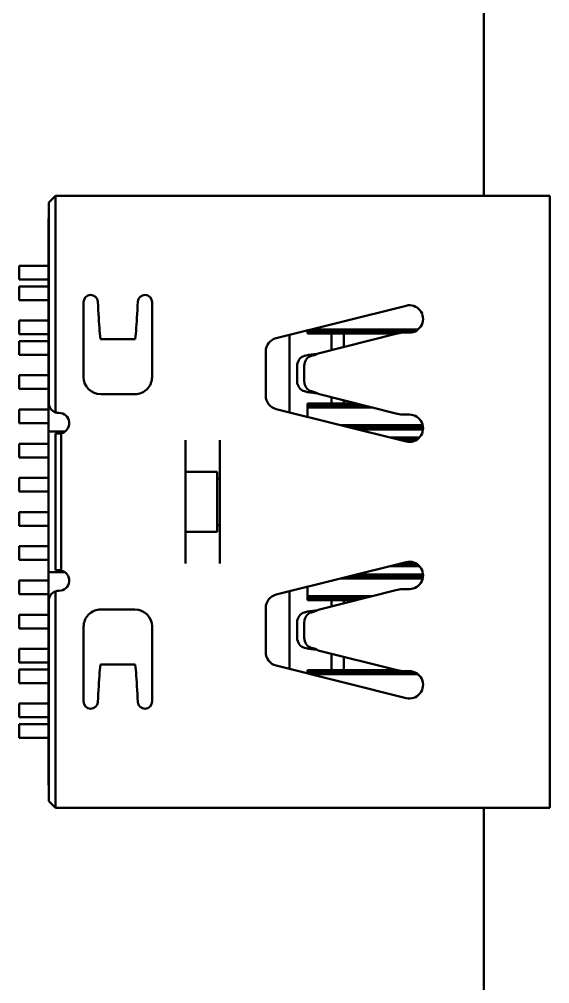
# Model space of a CAD drawing. Header units: inches. Extents: x 5.31 to 11.69, y 3.53 to 7.47.
# Drawn here: x 11.339 to 11.644, y 6.293 to 6.848 of the extents above; entities that cross this region are included whole.
import ezdxf

# ---------------------------------------------------------------- set-up
doc = ezdxf.new("R2010")
doc.units = ezdxf.units.IN
doc.header["$MEASUREMENT"] = 0
doc.layers.add('Visible (ANSI)', color=7, linetype='Continuous', lineweight=50)

msp = doc.modelspace()

# ---------------------------------------------------------------- linework, layer by layer
at = {"layer": 'Visible (ANSI)'}
for p, q in [((11.60615016697582, 7.271655000000013), (11.60615016697582, 6.746657102072857)), ((11.35970094703019, 6.746657102515208), (11.3557639391491, 6.742720094648258)), ((11.64395291553413, 6.746657102005007), (11.35970094703019, 6.746657102515208)), ((11.35970094676519, 6.697444504089933), (11.35970094703019, 6.746657102515208)), ((11.64395291526913, 6.697444503579734), (11.64395291553413, 6.746657102005005)), ((11.35576393890531, 6.697444504096999), (11.3557639391491, 6.742720094648486)), ((11.3555468488857, 6.697641354446681), (11.35554684906171, 6.733498398031524)), ((11.35576393903424, 6.733498398031134), (11.3555468490388, 6.733498398031524)), ((11.33883480548621, 6.698428756095969), (11.33883480550035, 6.706302771844)), ((11.35554684863224, 6.706302771814003), (11.33883480550035, 6.706302771844)), ((11.3555468486181, 6.698428756065972), (11.33883480548621, 6.698428756095969)), ((11.35554684853655, 6.697641354446682), (11.35554684812326, 6.629924778559182)), ((11.35576393877988, 6.627562614333299), (11.35576393890531, 6.697444504096999)), ((11.35970094662977, 6.62199484439563), (11.35970094676519, 6.697444504089933)), ((11.64395291526913, 6.697444503579734), (11.64395291481334, 6.443507495705825)), ((11.33883480546502, 6.686617732473921), (11.33883480547915, 6.694491748221953)), ((11.35554684863139, 6.694491748191956), (11.33883480547915, 6.694491748221953)), ((11.35554684861615, 6.686617732443925), (11.33883480546502, 6.686617732473921)), ((11.37584267902717, 6.685469722254779), (11.37584267894973, 6.642326393824819)), ((11.38404476677531, 6.685633618257106), (11.38403118325168, 6.685796339680647)), ((11.40702405676483, 6.68579407120628), (11.40701066937735, 6.685633620317718)), ((11.41521275768988, 6.642326393754161), (11.41521275776733, 6.685469722184173)), ((11.56135930328916, 6.68339058892832), (11.48653137485571, 6.664683606962678)), ((11.33883480542968, 6.666932695065592), (11.33883480544382, 6.674806710898995)), ((11.35554684859501, 6.674806710868998), (11.33883480544382, 6.674806710898995)), ((11.38506387144111, 6.668930170621633), (11.38564043290255, 6.664037884471402)), ((11.4054150038998, 6.664037884435909), (11.40599156534431, 6.668930170590448)), ((11.50465801830202, 6.66921526777907), (11.50465801829863, 6.667326393593608)), ((11.517873135576, 6.668507495932093), (11.50465801830499, 6.668507495955813)), ((11.50465801829863, 6.667326393593608), (11.51836236418661, 6.66732639356901)), ((11.54058621960444, 6.66968859825353), (11.50655134045866, 6.66968859831462)), ((11.51074629018879, 6.655950768142043), (11.55539738184727, 6.667269661927342)), ((11.517873135576, 6.668507495932093), (11.52544897839339, 6.668507495918495)), ((11.517873135576, 6.668507495932093), (11.51836236418661, 6.66732639356901)), ((11.51836236418661, 6.66732639356901), (11.52544897838527, 6.66732639355629)), ((11.51836236418661, 6.66732639356901), (11.51836236416966, 6.657881415954862)), ((11.52544897839446, 6.668507495918495), (11.56625212400026, 6.668507495845258)), ((11.52544897839339, 6.668507495918495), (11.52544897838527, 6.66732639355629)), ((11.52544897838527, 6.66732639355629), (11.52544897837155, 6.659677847586636)), ((11.5254489783881, 6.66732639355629), (11.55573806204019, 6.667326393501926)), ((11.54206434053438, 6.669688598250877), (11.54058621960444, 6.66968859825353)), ((11.56823316346689, 6.669688598203907), (11.54206434053438, 6.669688598250877)), ((11.54214412936235, 6.669688598250735), (11.54214412936023, 6.66850749588853)), ((11.55930722755987, 6.667916978716379), (11.56326425845151, 6.66791695620734)), ((11.55930724611876, 6.669688598219928), (11.55930724611665, 6.668507495857723)), ((11.35554684856975, 6.666932694969141), (11.33883480542968, 6.666932695065592)), ((11.33883480540848, 6.655121669481796), (11.33883480542261, 6.662995685229827)), ((11.35554684857485, 6.66299568519983), (11.33883480542261, 6.662995685229827)), ((11.38564043290255, 6.664037884471402), (11.4054150038998, 6.664037884435909)), ((11.49434661615317, 6.666637417261522), (11.49434661607296, 6.621952377836705)), ((11.48056708842497, 6.657044689649408), (11.4805670883792, 6.631545105498307)), ((11.35554684855776, 6.6551216694518), (11.33883480540848, 6.655121669481796)), ((11.50287971251454, 6.654473892851178), (11.50469824109068, 6.654957826662976)), ((11.50745727015502, 6.654957835261395), (11.50469824109068, 6.654957826662976)), ((11.50874555683448, 6.654957835259088), (11.5069269860256, 6.654473892843906)), ((11.50874555683448, 6.654957835259088), (11.50745727015502, 6.654957835261395)), ((11.49867732467388, 6.639845090216981), (11.49867732391821, 6.648744704865642)), ((11.50272459664175, 6.639845090209716), (11.50272459665777, 6.648744704858418)), ((11.33883480537315, 6.635436635950189), (11.33883480538728, 6.643310645878245)), ((11.35554684851934, 6.643310645848248), (11.33883480538728, 6.643310645878245)), ((11.35554684850504, 6.635436637075716), (11.33883480537315, 6.635436635950189)), ((11.50287971359778, 6.634115902216436), (11.50469824103385, 6.633631968401612)), ((11.50874555679623, 6.633631959787457), (11.50692698598906, 6.634115902209178)), ((11.35554684812745, 6.611027181262822), (11.35554684816136, 6.629924780273386)), ((11.35576393878412, 6.629924773263246), (11.35554684812326, 6.629924778559182)), ((11.3856851986171, 6.632483874122113), (11.40537023798718, 6.632483874086781)), ((11.50745727011677, 6.633631959789776), (11.50469824103385, 6.633631968401612)), ((11.50874555679623, 6.633631959787457), (11.50745727011677, 6.633631959789776)), ((11.555397381694, 6.621320132981297), (11.51074629014695, 6.632639026897334)), ((11.51836236412089, 6.630708379059155), (11.51836236411453, 6.62716891325405)), ((11.52544897831632, 6.628911947403783), (11.5254489783132, 6.627168913241329)), ((11.33883480533782, 6.615751590741638), (11.33883480535195, 6.623625606489669)), ((11.35554684850315, 6.623625606459673), (11.33883480535195, 6.623625606489669)), ((11.48653137478252, 6.623906188163621), (11.5613593031488, 6.605199205929344)), ((11.51836236411453, 6.62716891325405), (11.50465801822655, 6.627168913278647)), ((11.50465801822655, 6.627168913278647), (11.50465801821256, 6.619374527282139)), ((11.51787313549968, 6.625987810892723), (11.50465801822867, 6.625987810916444)), ((11.50465801824279, 6.62480670648727), (11.54058621952388, 6.624806706422783)), ((11.51355229304715, 6.625930930537408), (11.51359020914048, 6.62593093053734)), ((11.51355229304715, 6.625930930537408), (11.51355229304513, 6.624806706471305)), ((11.51359020914048, 6.62593093053734), (11.53427011353577, 6.625930930500222)), ((11.51359020913846, 6.624806706471238), (11.51359020914048, 6.62593093053734)), ((11.51836236411453, 6.62716891325405), (11.51787313549968, 6.625987810892723)), ((11.51787313549968, 6.625987810892723), (11.52544897831707, 6.625987810879125)), ((11.5254489783132, 6.627168913241329), (11.51836236411453, 6.62716891325405)), ((11.5254489783132, 6.627168913241329), (11.52544897831707, 6.625987810879125)), ((11.5323249486263, 6.627168913228989), (11.52544897831602, 6.627168913241329)), ((11.53698419452664, 6.62598781085842), (11.52544897831814, 6.625987810879125)), ((11.53427011353374, 6.624806706434119), (11.53427011353577, 6.625930930500222)), ((11.54058621952388, 6.624806706422782), (11.5407511241517, 6.624806706422485)), ((11.5416434485808, 6.624806706420885), (11.5407511241517, 6.624806706422487)), ((11.563264254915, 6.620672850181255), (11.55930721354563, 6.620672826361793)), ((11.35554684849424, 6.615751590711641), (11.33883480533782, 6.615751590741638)), ((11.54058621950551, 6.614570485950342), (11.52387418327316, 6.614570485980337)), ((11.52859858445197, 6.613389385676622), (11.57109751426545, 6.613389385600341)), ((11.53332299389868, 6.612208283305937), (11.571094506827, 6.612208283238142)), ((11.53427011351325, 6.613389385666443), (11.53427011351537, 6.614570485961679)), ((11.54058621950551, 6.61457048595034), (11.54075112413333, 6.614570485950044)), ((11.57092043425214, 6.614570485895894), (11.54075112413333, 6.614570485950046)), ((11.55732206023302, 6.614570485920302), (11.5573220602309, 6.613389385625066)), ((11.35554684808977, 6.611027181262822), (11.36521275767611, 6.611027181245472)), ((11.35554684832587, 6.529924819058098), (11.35554684847144, 6.611027181262822)), ((11.35970094647794, 6.531105921412846), (11.35970094661927, 6.609846078893162)), ((11.35970094661927, 6.609846078893162), (11.36166945054921, 6.609846078889628)), ((11.36285055276563, 6.530986605838965), (11.36285055290739, 6.609965394455737)), ((11.56902833366566, 6.607483873793031), (11.55222063168546, 6.607483873823199)), ((11.55694504113216, 6.606302771452514), (11.56764918725051, 6.606302771433302)), ((11.55732206021818, 6.606302771451837), (11.55732206021801, 6.606208516680331)), ((11.55930724600501, 6.606302771448275), (11.55930724600481, 6.606192725730664)), ((11.56748105755255, 6.606192725715994), (11.55930724600481, 6.606192725730664)), ((11.33883480530249, 6.596066551371559), (11.33883480531662, 6.60394056711959)), ((11.35554684846886, 6.603940567089593), (11.33883480531662, 6.60394056711959)), ((11.4345040962072, 6.605909070884881), (11.43450409608, 6.535042929152598)), ((11.45418913545008, 6.535042929117265), (11.45418913557728, 6.60590907084955)), ((11.56482656871459, 6.605121669076163), (11.56170182293844, 6.605121669081772)), ((11.35554684845362, 6.596066551341563), (11.33883480530249, 6.596066551371559)), ((11.33883480526715, 6.576381512001479), (11.33883480528129, 6.584255527749511)), ((11.35554684843248, 6.584255527719516), (11.33883480528129, 6.584255527749511)), ((11.43450409621696, 6.58772481043796), (11.45261433243743, 6.587724810405458)), ((11.45261433243743, 6.587724810405458), (11.45261433237551, 6.55322718956701)), ((11.45261433244756, 6.583917091638219), (11.45418913559716, 6.583917091635392)), ((11.35554684841664, 6.576381511971485), (11.33883480526715, 6.576381512001479)), ((11.33883480523182, 6.556696472631402), (11.33883480524595, 6.564570488379433)), ((11.3555468483954, 6.564570488349437), (11.33883480524595, 6.564570488379433)), ((11.35554684838598, 6.556696472601405), (11.33883480523182, 6.556696472631402)), ((11.45418913554891, 6.557034908331424), (11.4526143323993, 6.55703490833425)), ((11.43450409615504, 6.553227189599517), (11.45261433237551, 6.55322718956701)), ((11.33883480519649, 6.537011433261323), (11.33883480521062, 6.544885449009354)), ((11.35554684836286, 6.544885448979358), (11.33883480521062, 6.544885449009354)), ((11.35554684834762, 6.537011433231326), (11.33883480519649, 6.537011433261323)), ((11.56135930302415, 6.535752793652759), (11.48653137459072, 6.517045811687088)), ((11.55694504100352, 6.534649228145428), (11.5676491871219, 6.534649228126216)), ((11.55732206008974, 6.534743482916264), (11.55732206008957, 6.534649228144751)), ((11.55930724587639, 6.534649228141187), (11.55930724587745, 6.535239779359407)), ((11.56482656859021, 6.535830330493487), (11.56170182281407, 6.535830330499096)), ((11.36521275753053, 6.529924819040748), (11.35554684790652, 6.529924819058098)), ((11.3555468478726, 6.511027181262823), (11.35554684790652, 6.529924819058098)), ((11.36166945040788, 6.531105921409313), (11.35970094647794, 6.531105921412846)), ((11.57109450667719, 6.528743716309007), (11.53332299374885, 6.528743716376803)), ((11.55222063155258, 6.533468125791703), (11.56902833353281, 6.533468125761535)), ((11.33883480516115, 6.517326393891244), (11.33883480517529, 6.525200409639276)), ((11.35554684832648, 6.525200409609279), (11.33883480517529, 6.525200409639276)), ((11.5238741831147, 6.526381513736283), (11.54058621934721, 6.526381513706287)), ((11.57109751411139, 6.527562613946797), (11.5285985842979, 6.527562614023079)), ((11.53427011335708, 6.526381513717624), (11.5342701133592, 6.527562614012899)), ((11.54058621934721, 6.526381513706287), (11.54075112397514, 6.52638151370599)), ((11.57092043409384, 6.52638151365184), (11.54075112397514, 6.526381513705991)), ((11.55732206007685, 6.527562613971523), (11.55732206007473, 6.526381513676247)), ((11.35554684831758, 6.517326393861248), (11.33883480516115, 6.517326393891244)), ((11.35970094630799, 6.443507496216039), (11.35970094644442, 6.518957155910237)), ((11.49434661588817, 6.518999621985955), (11.49434661580797, 6.474314582561126)), ((11.50465801803702, 6.521577472503506), (11.50465801802303, 6.513783086506995)), ((11.5107462899238, 6.508312972866452), (11.55539738157819, 6.519631866588838)), ((11.55930722726714, 6.520279183438653), (11.56326425818657, 6.520279160931071)), ((11.35576393844741, 6.443507496223063), (11.35576393857508, 6.513389385986842)), ((11.54058621932884, 6.516145293233845), (11.50465801804775, 6.516145293298333)), ((11.5178731353004, 6.514964188845479), (11.50465801802939, 6.5149641888692)), ((11.50465801802303, 6.513783086506995), (11.51836236391102, 6.513783086482396)), ((11.51630237709473, 6.516145293277432), (11.51630237709261, 6.514964188848299)), ((11.51633526020444, 6.516145293277373), (11.51633526020233, 6.514964188848241)), ((11.5254489781178, 6.514964188831881), (11.5178731353004, 6.514964188845479)), ((11.51836236391102, 6.513783086482396), (11.5178731353004, 6.514964188845479)), ((11.51836236391102, 6.513783086482396), (11.52544897810968, 6.513783086469676)), ((11.51836236390466, 6.510243620668716), (11.51836236391102, 6.513783086482396)), ((11.52544897811887, 6.514964188831881), (11.53698419444391, 6.514964188811177)), ((11.5254489781178, 6.514964188831881), (11.52544897810968, 6.513783086469676)), ((11.5254489781125, 6.513783086469676), (11.53232494851862, 6.513783086457335)), ((11.52544897810968, 6.513783086469676), (11.52544897810655, 6.512040052290671)), ((11.53427011333659, 6.514964188816048), (11.53427011333871, 6.516145293245182)), ((11.54058621932884, 6.516145293233845), (11.54075112395677, 6.516145293233549)), ((11.54164344852284, 6.516145293231947), (11.54075112395677, 6.516145293233549)), ((11.3555468478726, 6.511027181262823), (11.35576393857076, 6.511027181262432)), ((11.3555468478726, 6.511027181262823), (11.355546847952, 6.443319101288298)), ((11.40537023776458, 6.508468126055284), (11.38568519839451, 6.508468126090617)), ((11.48056708815997, 6.509406894373818), (11.4805670881142, 6.483907310222716)), ((11.50287971224948, 6.5068360975756), (11.50469823144071, 6.507320029540553)), ((11.50745726989007, 6.507320039985816), (11.50469823144071, 6.507320029540553)), ((11.50874555656951, 6.507320039983508), (11.50692698576061, 6.50683609756832)), ((11.50874555656951, 6.507320039983508), (11.50745726989007, 6.507320039985816)), ((11.33883480512582, 6.497641354479243), (11.33883480513995, 6.505515371442986)), ((11.35554684829219, 6.505515371418709), (11.33883480513996, 6.505515371442986)), ((11.49867732440891, 6.492207294941398), (11.49867732365315, 6.501106909590351)), ((11.5027245963768, 6.492207294934134), (11.50272459639273, 6.501106909582984)), ((11.35554684827509, 6.497641354445611), (11.33883480512582, 6.497641354479243)), ((11.3758426786918, 6.498625606423243), (11.37584267861436, 6.455482277993283)), ((11.41521275735452, 6.455482277922606), (11.41521275743196, 6.498625606352578)), ((11.33883480509049, 6.477956315151086), (11.33883480510462, 6.485830330899117)), ((11.35554684825128, 6.485830330869122), (11.33883480510462, 6.485830330899117)), ((11.50287971375627, 6.486478106940978), (11.50469823138006, 6.485994174973618)), ((11.50745726985179, 6.485994164514186), (11.50469823138006, 6.485994174973618)), ((11.50874555653123, 6.485994164511869), (11.50692698572407, 6.486478106933591)), ((11.50874555653123, 6.485994164511869), (11.50745726985179, 6.485994164514186)), ((11.55539738143838, 6.473682337703266), (11.51074628988196, 6.485001231621743)), ((11.51836236383894, 6.473625606167435), (11.51836236385589, 6.483070583783555)), ((11.52544897805133, 6.481274152128171), (11.5254489780376, 6.473625606154716)), ((11.35554684824023, 6.477956315121089), (11.33883480509049, 6.477956315151086)), ((11.33883480506929, 6.466145289567289), (11.33883480508342, 6.474019305229949)), ((11.35554684823462, 6.474019305199953), (11.33883480508342, 6.474019305229949)), ((11.38506387108743, 6.472021829590165), (11.38564043256704, 6.476914115744724)), ((11.40541500356356, 6.476914115709231), (11.38564043256704, 6.476914115744724)), ((11.40541500356356, 6.476914115709231), (11.40599156499076, 6.472021829549371)), ((11.48653137451753, 6.476268392888042), (11.56135930288381, 6.457561410653765)), ((11.51836236383894, 6.473625606167435), (11.50465801795095, 6.473625606192034)), ((11.50465801795095, 6.473625606192034), (11.50465801794757, 6.47173673200656)), ((11.51836236383894, 6.473625606167435), (11.51787313522408, 6.472444503806109)), ((11.5254489780376, 6.473625606154716), (11.51836236383894, 6.473625606167435)), ((11.52544897804043, 6.473625606154716), (11.55573785674255, 6.47362560610035)), ((11.52544897804148, 6.472444503792512), (11.5254489780376, 6.473625606154716)), ((11.56326426246094, 6.47303505490564), (11.5593072132465, 6.473035031088103)), ((11.51787313522408, 6.472444503806109), (11.50465801795307, 6.472444503829829)), ((11.50655134010245, 6.471263401464226), (11.54058621924828, 6.471263401403137)), ((11.52544897804148, 6.472444503792512), (11.51787313522408, 6.472444503806109)), ((11.52067048649499, 6.472444503801089), (11.52067048649286, 6.471263401438884)), ((11.52070978583316, 6.472444503801018), (11.52070978583104, 6.471263401438813)), ((11.56625212364834, 6.472444503719274), (11.52544897804255, 6.472444503792512)), ((11.54058621924828, 6.471263401403136), (11.54206434017824, 6.471263401400483)), ((11.56823316311074, 6.471263401353514), (11.54206434017824, 6.471263401400484)), ((11.35554684820936, 6.466145289603749), (11.33883480506929, 6.466145289567289)), ((11.33883480503396, 6.446460252158961), (11.33883480504809, 6.454334267906992)), ((11.35554684820033, 6.454334267876996), (11.33883480504809, 6.454334267906992)), ((11.38403156317133, 6.455160189531438), (11.38404477241514, 6.455318430186974)), ((11.40701066687315, 6.455318397533833), (11.40702392745123, 6.455159762405957)), ((11.35554684818509, 6.446460252128964), (11.33883480503396, 6.446460252158961)), ((11.33883480501276, 6.434649228536913), (11.33883480502689, 6.442523244284944)), ((11.35554684817808, 6.442523244254948), (11.33883480502689, 6.442523244284944)), ((11.3555468484765, 6.407453602289396), (11.35554684842922, 6.443319101288187)), ((11.35576393852631, 6.398231905669415), (11.35576393844504, 6.443507496223062)), ((11.35970094639692, 6.394294897790799), (11.35970094630859, 6.443507496216039)), ((11.64395291481334, 6.443507495705825), (11.64395291490167, 6.394294897280595)), ((11.35554684816732, 6.434649228506916), (11.33883480501276, 6.434649228536913)), ((11.35576393844455, 6.407453602289007), (11.35554684812735, 6.407453602289398)), ((11.35576393852743, 6.398231905670374), (11.35970094639652, 6.394294897790008)), ((11.35970094639652, 6.394294897790008), (11.64395291490167, 6.394294897280597)), ((11.60615016697582, 6.394294897348342), (11.60615016697582, 6.069877572626034))]:
    msp.add_line(p, q, dxfattribs=at)
for centre, radius, start, end in [((11.37994344508539, 6.685469722247418), 0.0041007660582283, 4.568327707177403, 180), ((11.41111199170909, 6.685469722191474), 0.004100766058252, 0, 175.4634847343853), ((11.56326419593212, 6.675771018298338), 0.0078540736288072, 270.0004560821575, 104.0362433650886), ((11.488441104173, 6.657044689635275), 0.0078740157480275, 104.0362433651318, 180), ((11.38568519863477, 6.642326393807152), 0.0098425196850395, 180, 269.9999998971638), ((11.40537023800485, 6.64232639377182), 0.0098425196850399, 269.9999998971638, 0), ((11.48844110412723, 6.631545105484172), 0.0078740157480313, 180, 255.9637564292517), ((11.3616694505697, 6.627562614322699), 0.0059055118110225, 180, 250.528779327374), ((11.36166945057677, 6.627562614322696), 0.0059055118110208, 250.5287792626598, 269.9999998971638), ((11.36166945055557, 6.615751590700652), 0.0059055118110235, 281.536958929978, 89.99999989716378), ((11.56326419581913, 6.612818776552511), 0.0078540736288191, 255.9637564292184, 89.99956889327703), ((11.36166945055616, 6.615751590724859), 0.0059055118352304, 269.9999998971909, 281.5369588420194), ((11.56326419566712, 6.528133223022748), 0.0078540736288189, 270.0004560825248, 104.0362433650886), ((11.36166945039731, 6.52520040958386), 0.0059055118254528, 78.46304093256629, 89.99999989708235), ((11.36166945039304, 6.525200409598289), 0.0059055118110235, 269.9999998971638, 78.4630408643445), ((11.36166945036418, 6.513389385976548), 0.005905511810595, 109.4712204674917, 180), ((11.36166945037184, 6.513389385976242), 0.0059055118110244, 89.9999998971502, 109.4712205358158), ((11.488441103908, 6.509406894359686), 0.0078740157480309, 104.0362433650405, 180), ((11.38568519837684, 6.498625606405576), 0.0098425196850394, 89.99999989716378, 180), ((11.40537023774692, 6.498625606370244), 0.0098425196850399, 0, 89.99999989716378), ((11.48844110386223, 6.483907310208581), 0.0078740157480271, 180, 255.963756429232), ((11.56326419555413, 6.465180981276921), 0.0078540736288072, 255.9637564292184, 89.99951191220757), ((11.37994344467259, 6.455482277985924), 0.0041007660582285, 180, 355.4951729517424), ((11.41111199129629, 6.455482277929978), 0.004100766058252, 184.5108355942649, 0)]:
    msp.add_arc(centre, radius, start, end, dxfattribs=at)
for centre, major_axis, ratio, start_param, end_param in [((11.55936059947901, 6.667593304004612), (-0.0239429282899157, -0.0039368767195185), 0.0135210217398634, 4.712395116293819, 4.8764584028402), ((11.50422529278277, 6.648744704855763), (1.0526e-11, 0.0059055118109293), 0.9394561928047684, 0.2449786630843569, 1.570796326798188), ((11.50827256630021, 6.648744704848498), (1.05626e-11, 0.0059055118109288), 0.9394561928047827, 0.244978663111489, 1.570796326796673), ((11.50422529431636, 6.639845090207024), (-1.05996e-11, -0.0059055118110042), 0.9394561928047327, 4.712388980384773, 6.038206644065777), ((11.50827256628424, 6.639845090199758), (-1.05994e-11, -0.005905511811004), 0.9394561928047277, 4.712388980384739, 6.038206644061047), ((11.55936059939115, 6.62099649046778), (0.0239429289869189, -0.0039368769555787), 0.013521005287421, 4.548319557299739, 4.712382207287617), ((11.55936059916781, 6.51995550873137), (-0.0239429277482888, -0.0039368766306425), 0.0135210216409164, 4.712395115572984, 4.876458405285462), ((11.50422529251777, 6.501106909580173), (1.08065e-11, 0.0059055118110072), 0.9394561928046847, 0.2449786631454076, 1.570796326785968), ((11.50827256603522, 6.501106909572908), (1.07104e-11, 0.0059055118110073), 0.939456192804679, 0.2449786631385846, 1.570796326790107), ((11.50422529405136, 6.492207294931431), (-1.05999e-11, -0.0059055118109287), 0.9394561928046323, 4.712388980383398, 6.038206644072268), ((11.50827256601924, 6.492207294924168), (-1.06e-11, -0.005905511810929), 0.9394561928046297, 4.712388980383413, 6.038206644061869), ((11.55936059913572, 6.473358695250461), (0.0239429289869553, -0.0039368769505182), 0.0135210077337681, 4.548319557694409, 4.712382205884503)]:
    msp.add_ellipse(centre, major_axis=major_axis, ratio=ratio, start_param=start_param, end_param=end_param, dxfattribs=at)
for points in [[(11.38404476541675, 6.685633573652345), (11.38438446888047, 6.6794492429131), (11.38472417015587, 6.673303086901452), (11.38506387144111, 6.668930170621635)], [(11.40599156534431, 6.668930170589693), (11.40633126807602, 6.673303086868201), (11.40667097081744, 6.679449242875826), (11.40701067356808, 6.685633573611123)], [(11.38506387108743, 6.472021829590164), (11.38472417136597, 6.467648890249367), (11.38438447164799, 6.461502692036781), (11.38404477213339, 6.455318430202451)], [(11.40701066600439, 6.455318398083139), (11.40667096605268, 6.461502666800069), (11.40633126552002, 6.467648881287775), (11.40599156499076, 6.472021829549371)]]:
    msp.add_open_spline(points, degree=3, dxfattribs=at)
for points, knots in [([(11.51074629018878, 6.655950768142062), (11.51034243078683, 6.655750628483983), (11.50993045123642, 6.655551685445699), (11.50925930008955, 6.655220223306039), (11.50899804270277, 6.655089185717814), (11.50874555683449, 6.654957835259086)], [-0.0057536344286859, -0.0057536344286859, -0.0057536344286859, -0.0057536344286859, -0.002280436399304, -0.002280436399304, -1.0000011485e-06, -1.0000011485e-06, -1.0000011485e-06, -1.0000011485e-06]), ([(11.5046982403814, 6.654957829480723), (11.50570352715749, 6.655088574469677), (11.50674357571405, 6.655218976202259), (11.50856244776516, 6.655443607597916), (11.5093286490002, 6.655537224731141), (11.51009471074751, 6.655630824253591)], [1.0000002927e-06, 1.0000002927e-06, 1.0000002927e-06, 1.0000002927e-06, 0.0082156095846631, 0.0082156095846631, 0.0141142077578715, 0.0141142077578715, 0.0141142077578715, 0.0141142077578715]), ([(11.51009471070682, 6.63295897078818), (11.50932864468565, 6.633052570835616), (11.50856243918242, 6.633146188493112), (11.50674356733816, 6.633370819896687), (11.50570352307539, 6.633501221113613), (11.50469824032533, 6.633631965582678)], [-0.0141142078520282, -0.0141142078520282, -0.0141142078520282, -0.0141142078520282, -0.0082155766937666, -0.0082155766937666, -1.0000003136e-06, -1.0000003136e-06, -1.0000003136e-06, -1.0000003136e-06]), ([(11.50874555679623, 6.633631959787464), (11.50899804266399, 6.633500609327848), (11.50925930005025, 6.633369571738715), (11.50993045119593, 6.633038109596649), (11.51034243074566, 6.63283916655686), (11.51074629014694, 6.632639026897318)], [1.0000011273e-06, 1.0000011273e-06, 1.0000011273e-06, 1.0000011273e-06, 0.0022804363989097, 0.0022804363989097, 0.0057536344286875, 0.0057536344286875, 0.0057536344286875, 0.0057536344286875]), ([(11.50469823056705, 6.507320032963169), (11.50570352008705, 6.507450778339745), (11.50674357165263, 6.507581180456992), (11.50856244705357, 6.507805812267759), (11.5093286485118, 6.507899429428251), (11.51009471048251, 6.507993028977997)], [1.0000002785e-06, 1.0000002785e-06, 1.0000002785e-06, 1.0000002785e-06, 0.008215633940186, 0.008215633940186, 0.0141142338387683, 0.0141142338387683, 0.0141142338387683, 0.0141142338387683]), ([(11.51074628992379, 6.508312972866469), (11.51034243052184, 6.508112833208397), (11.50993045097146, 6.507913890170121), (11.50925929982459, 6.507582428030465), (11.5089980424378, 6.507451390442238), (11.50874555656952, 6.507320039983507)], [-0.0057536344286006, -0.0057536344286006, -0.0057536344286006, -0.0057536344286006, -0.0022804363993455, -0.0022804363993455, -1.0000011492e-06, -1.0000011492e-06, -1.0000011492e-06, -1.0000011492e-06]), ([(11.51009471044183, 6.485321175512604), (11.50932864329449, 6.485414775697639), (11.50856243666615, 6.485508393492598), (11.50674356151522, 6.485733025311622), (11.50570351515054, 6.485863426803477), (11.50469823050711, 6.485994171549555)], [-0.0141142339557732, -0.0141142339557732, -0.0141142339557732, -0.0141142339557732, -0.0082155941000041, -0.0082155941000041, -1.0000003092e-06, -1.0000003092e-06, -1.0000003092e-06, -1.0000003092e-06]), ([(11.50874555653123, 6.485994164511874), (11.50899804239899, 6.485862814052266), (11.50925929978525, 6.485731776463127), (11.50993045093113, 6.485400314320958), (11.51034243048108, 6.485201371281075), (11.51074628988255, 6.485001231621427)], [1.0000011274e-06, 1.0000011274e-06, 1.0000011274e-06, 1.0000011274e-06, 0.0022804363988771, 0.0022804363988771, 0.00575363443044, 0.00575363443044, 0.00575363443044, 0.00575363443044])]:
    msp.add_open_spline(points, degree=3, knots=knots, dxfattribs=at)

doc.saveas('drawing.dxf')
